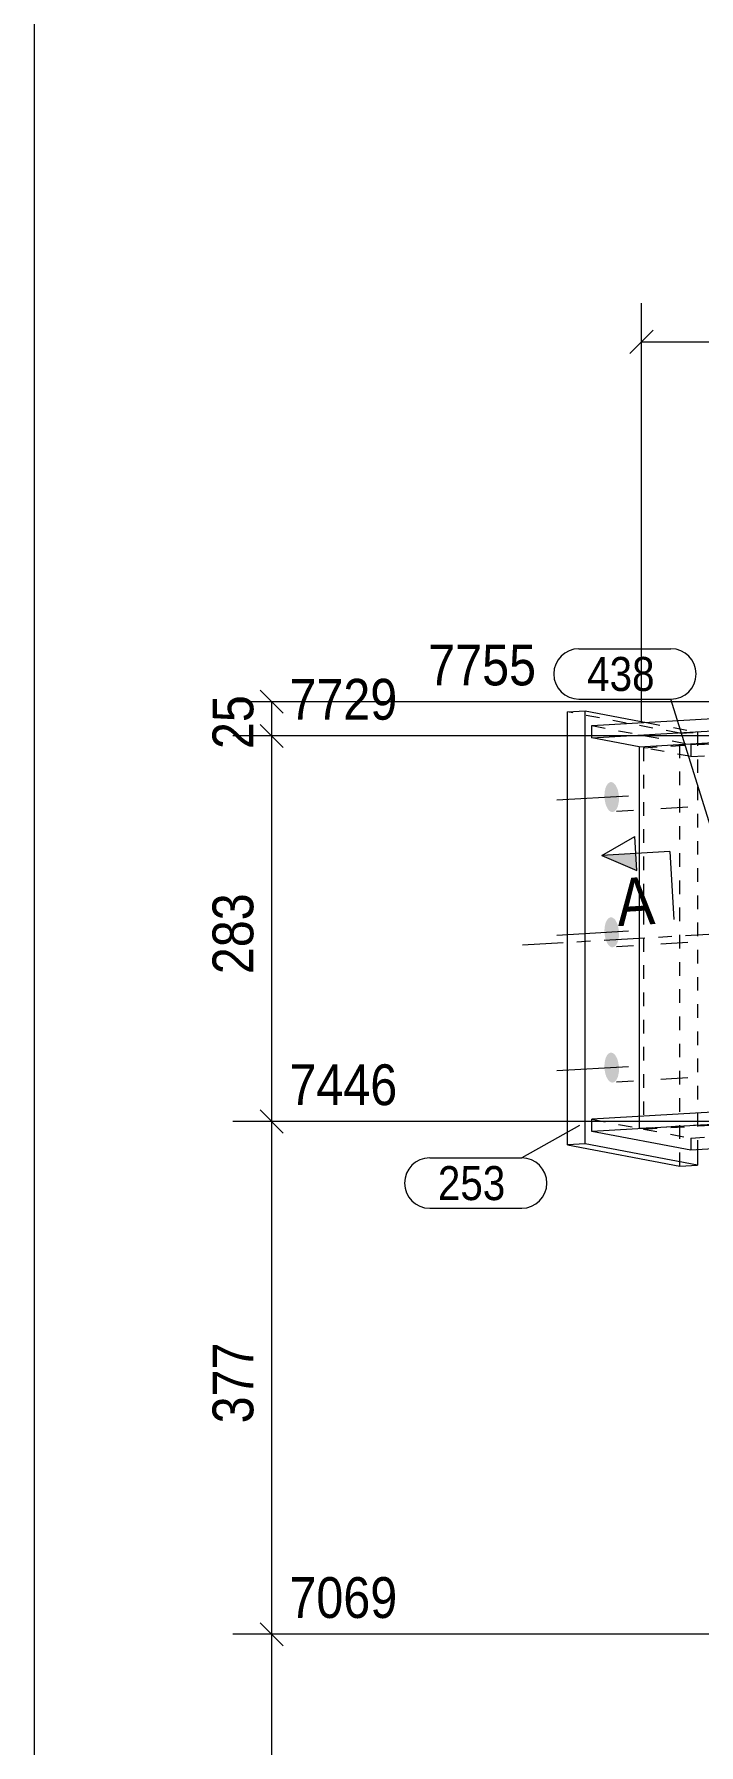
# Model space of a CAD drawing. Header units: millimetres. Extents: x 2 to 579, y 0 to 825.
# Drawn here: x 5 to 53.8, y 602.8 to 728.5 of the extents above; entities that cross this region are included whole.
import ezdxf

# ---------------------------------------------------------------- set-up
doc = ezdxf.new("R2010")
doc.units = ezdxf.units.MM
for name, pattern in [('XKITLINE00', [0]), ('XKITLINE01', [4, 1, -1, 1, -1]), ('XKITLINE02', [4, 2, -2]), ('XKITLINE03', [6, 3, -1, 1, -1])]:
    doc.linetypes.add(name, pattern=pattern)
for name, color, linetype, lineweight in [('Bolt', 3, 'Continuous', 0), ('Dimensions', 7, 'Continuous', 0), ('DrawingSheet', 5, 'Continuous', 0), ('Part', 2, 'Continuous', 0), ('PartMark', 7, 'Continuous', 0), ('Section', 6, 'Continuous', 0)]:
    doc.layers.add(name, color=color, linetype=linetype, lineweight=lineweight)
doc.styles.add('ARIAL', font='ARIAL.TTF')

# ---------------------------------------------------------------- blocks, each defined once
blk = doc.blocks.new('*A53')
at = {"layer": 'Bolt'}
for points in [[(46.9, 672.48), (46.9, 672.54), (46.9, 672.59), (46.9, 672.64), (46.91, 672.7), (46.91, 672.75), (46.91, 672.8), (46.92, 672.85), (46.93, 672.9), (46.94, 672.95), (46.95, 673), (46.96, 673.04), (46.97, 673.09), (46.98, 673.13), (47, 673.17), (47.01, 673.21), (47.03, 673.25), (47.05, 673.29), (47.07, 673.32), (47.09, 673.36), (47.11, 673.39), (47.13, 673.41), (47.15, 673.44), (47.17, 673.46), (47.2, 673.48), (47.22, 673.5), (47.24, 673.52), (47.27, 673.53), (47.29, 673.54), (47.32, 673.55), (47.34, 673.56), (47.37, 673.56), (47.4, 673.56), (47.42, 673.56), (47.45, 673.55), (47.48, 673.54), (47.5, 673.53), (47.53, 673.52), (47.55, 673.5), (47.58, 673.49), (47.6, 673.47), (47.63, 673.44), (47.65, 673.42), (47.68, 673.39), (47.7, 673.36), (47.72, 673.33), (47.74, 673.29), (47.76, 673.26), (47.78, 673.22), (47.8, 673.18), (47.82, 673.14), (47.84, 673.1), (47.86, 673.05), (47.87, 673), (47.89, 672.96), (47.9, 672.91), (47.91, 672.86), (47.92, 672.81), (47.93, 672.76), (47.94, 672.7), (47.95, 672.65), (47.96, 672.6), (47.96, 672.54), (47.96, 672.49), (47.97, 672.44), (47.97, 672.38), (47.97, 672.33), (47.97, 672.28), (47.96, 672.22), (47.96, 672.17), (47.96, 672.12), (47.95, 672.07), (47.94, 672.02), (47.93, 671.97), (47.92, 671.92), (47.91, 671.88), (47.9, 671.83), (47.89, 671.79), (47.87, 671.75), (47.85, 671.71), (47.84, 671.67), (47.82, 671.63), (47.8, 671.6), (47.78, 671.56), (47.76, 671.53), (47.74, 671.51), (47.72, 671.48), (47.7, 671.46), (47.67, 671.44), (47.65, 671.42), (47.63, 671.4), (47.6, 671.39), (47.58, 671.38), (47.55, 671.37), (47.52, 671.36), (47.5, 671.36), (47.47, 671.36), (47.45, 671.36), (47.42, 671.37), (47.39, 671.38), (47.37, 671.39), (47.34, 671.4), (47.32, 671.42), (47.29, 671.43), (47.27, 671.45), (47.24, 671.48), (47.22, 671.5), (47.19, 671.53), (47.17, 671.56), (47.15, 671.59), (47.13, 671.63), (47.11, 671.66), (47.09, 671.7), (47.07, 671.74), (47.05, 671.78), (47.03, 671.82), (47.01, 671.87), (47, 671.92), (46.98, 671.96), (46.97, 672.01), (46.96, 672.06), (46.95, 672.11), (46.94, 672.16), (46.93, 672.22), (46.92, 672.27), (46.91, 672.32), (46.91, 672.38), (46.9, 672.43)], [(46.9, 662.54), (46.9, 662.59), (46.9, 662.65), (46.9, 662.7), (46.91, 662.75), (46.91, 662.8), (46.91, 662.86), (46.92, 662.91), (46.93, 662.96), (46.94, 663.01), (46.95, 663.05), (46.96, 663.1), (46.97, 663.14), (46.98, 663.19), (47, 663.23), (47.01, 663.27), (47.03, 663.31), (47.05, 663.34), (47.07, 663.38), (47.09, 663.41), (47.11, 663.44), (47.13, 663.47), (47.15, 663.49), (47.17, 663.52), (47.2, 663.54), (47.22, 663.56), (47.24, 663.57), (47.27, 663.59), (47.29, 663.6), (47.32, 663.61), (47.34, 663.61), (47.37, 663.61), (47.4, 663.61), (47.42, 663.61), (47.45, 663.61), (47.48, 663.6), (47.5, 663.59), (47.53, 663.58), (47.55, 663.56), (47.58, 663.54), (47.6, 663.52), (47.63, 663.5), (47.65, 663.47), (47.68, 663.45), (47.7, 663.42), (47.72, 663.38), (47.74, 663.35), (47.76, 663.31), (47.78, 663.28), (47.8, 663.24), (47.82, 663.19), (47.84, 663.15), (47.86, 663.11), (47.87, 663.06), (47.89, 663.01), (47.9, 662.96), (47.91, 662.91), (47.92, 662.86), (47.93, 662.81), (47.94, 662.76), (47.95, 662.71), (47.96, 662.65), (47.96, 662.6), (47.96, 662.55), (47.97, 662.49), (47.97, 662.44), (47.97, 662.38), (47.97, 662.33), (47.96, 662.28), (47.96, 662.23), (47.96, 662.17), (47.95, 662.12), (47.94, 662.07), (47.93, 662.02), (47.92, 661.98), (47.91, 661.93), (47.9, 661.89), (47.89, 661.84), (47.87, 661.8), (47.85, 661.76), (47.84, 661.72), (47.82, 661.69), (47.8, 661.65), (47.78, 661.62), (47.76, 661.59), (47.74, 661.56), (47.72, 661.54), (47.7, 661.51), (47.67, 661.49), (47.65, 661.47), (47.63, 661.46), (47.6, 661.44), (47.58, 661.43), (47.55, 661.43), (47.52, 661.42), (47.5, 661.42), (47.47, 661.42), (47.45, 661.42), (47.42, 661.42), (47.39, 661.43), (47.37, 661.44), (47.34, 661.46), (47.32, 661.47), (47.29, 661.49), (47.27, 661.51), (47.24, 661.53), (47.22, 661.56), (47.19, 661.58), (47.17, 661.61), (47.15, 661.65), (47.13, 661.68), (47.11, 661.72), (47.09, 661.75), (47.07, 661.79), (47.05, 661.84), (47.03, 661.88), (47.01, 661.92), (47, 661.97), (46.98, 662.02), (46.97, 662.07), (46.96, 662.12), (46.95, 662.17), (46.94, 662.22), (46.93, 662.27), (46.92, 662.32), (46.91, 662.38), (46.91, 662.43), (46.9, 662.48)], [(46.9, 652.59), (46.9, 652.65), (46.9, 652.7), (46.9, 652.75), (46.91, 652.81), (46.91, 652.86), (46.91, 652.91), (46.92, 652.96), (46.93, 653.01), (46.94, 653.06), (46.95, 653.11), (46.96, 653.15), (46.97, 653.2), (46.98, 653.24), (47, 653.28), (47.01, 653.33), (47.03, 653.36), (47.05, 653.4), (47.07, 653.43), (47.09, 653.47), (47.11, 653.5), (47.13, 653.52), (47.15, 653.55), (47.17, 653.57), (47.2, 653.59), (47.22, 653.61), (47.24, 653.63), (47.27, 653.64), (47.29, 653.65), (47.32, 653.66), (47.34, 653.67), (47.37, 653.67), (47.4, 653.67), (47.42, 653.67), (47.45, 653.66), (47.48, 653.65), (47.5, 653.64), (47.53, 653.63), (47.55, 653.61), (47.58, 653.6), (47.6, 653.58), (47.63, 653.55), (47.65, 653.53), (47.68, 653.5), (47.7, 653.47), (47.72, 653.44), (47.74, 653.4), (47.76, 653.37), (47.78, 653.33), (47.8, 653.29), (47.82, 653.25), (47.84, 653.21), (47.86, 653.16), (47.87, 653.12), (47.89, 653.07), (47.9, 653.02), (47.91, 652.97), (47.92, 652.92), (47.93, 652.87), (47.94, 652.81), (47.95, 652.76), (47.96, 652.71), (47.96, 652.66), (47.96, 652.6), (47.97, 652.55), (47.97, 652.49), (47.97, 652.44), (47.97, 652.39), (47.96, 652.33), (47.96, 652.28), (47.96, 652.23), (47.95, 652.18), (47.94, 652.13), (47.93, 652.08), (47.92, 652.03), (47.91, 651.99), (47.9, 651.94), (47.89, 651.9), (47.87, 651.86), (47.85, 651.82), (47.84, 651.78), (47.82, 651.74), (47.8, 651.71), (47.78, 651.67), (47.76, 651.64), (47.74, 651.62), (47.72, 651.59), (47.7, 651.57), (47.67, 651.55), (47.65, 651.53), (47.63, 651.51), (47.6, 651.5), (47.58, 651.49), (47.55, 651.48), (47.52, 651.48), (47.5, 651.47), (47.47, 651.47), (47.45, 651.47), (47.42, 651.48), (47.39, 651.49), (47.37, 651.5), (47.34, 651.51), (47.32, 651.53), (47.29, 651.54), (47.27, 651.56), (47.24, 651.59), (47.22, 651.61), (47.19, 651.64), (47.17, 651.67), (47.15, 651.7), (47.13, 651.74), (47.11, 651.77), (47.09, 651.81), (47.07, 651.85), (47.05, 651.89), (47.03, 651.93), (47.01, 651.98), (47, 652.03), (46.98, 652.07), (46.97, 652.12), (46.96, 652.17), (46.95, 652.22), (46.94, 652.27), (46.93, 652.33), (46.92, 652.38), (46.91, 652.43), (46.91, 652.49), (46.9, 652.54)]]:
    blk.add_hatch(color=3, dxfattribs=at).paths.add_polyline_path(points, flags=17)
at = {"layer": 'Bolt', "color": 3, "linetype": 'XKITLINE00', "lineweight": 0}
for p, q in [((48.66, 672.53), (43.41, 672.23)), ((48.66, 662.59), (43.41, 662.28)), ((48.66, 652.64), (43.41, 652.34))]:
    blk.add_line(p, q, dxfattribs=at)
at = {"layer": 'Bolt', "color": 3, "linetype": 'XKITLINE02', "lineweight": 0}
for p, q in [((53.03, 671.71), (47.78, 671.4)), ((53.03, 661.76), (47.78, 661.46)), ((53.03, 651.82), (47.78, 651.51))]:
    blk.add_line(p, q, dxfattribs=at)
blk = doc.blocks.new('*A76')
at = {"layer": 'Part', "color": 2, "linetype": 'XKITLINE00', "lineweight": 0}
for p, q in [((45.98, 677.71), (65.26, 678.83)), ((45.98, 676.81), (65.26, 677.94)), ((65.26, 678.83), (65.26, 676.48)), ((45.98, 676.81), (45.98, 677.71)), ((49.46, 676.15), (45.98, 676.81)), ((49.46, 676.15), (65.26, 677.07)), ((49.46, 676.15), (49.46, 648.97)), ((65.7, 676.5), (65.26, 676.48)), ((65.7, 649.92), (45.98, 648.77)), ((65.7, 649.02), (45.98, 647.87)), ((45.98, 647.87), (45.98, 648.77)), ((53.26, 646.5), (45.98, 647.87)), ((65.7, 647.22), (53.26, 646.5))]:
    blk.add_line(p, q, dxfattribs=at)
at = {"layer": 'Part', "color": 7, "linetype": 'XKITLINE01', "lineweight": 0}
for p, q in [((45.98, 677.71), (53.26, 676.33)), ((49.78, 676.09), (65.26, 677)), ((53.26, 676.33), (65.26, 677.03)), ((65.26, 676.4), (74.1, 676.91)), ((74.1, 676.99), (65.7, 676.5)), ((74.1, 647.71), (74.1, 676.99)), ((53.26, 675.44), (49.78, 676.09)), ((49.78, 676.09), (49.78, 648.05)), ((53.26, 676.33), (53.26, 675.44)), ((53.26, 675.44), (65.26, 676.14)), ((65.26, 676.48), (65.26, 676.14)), ((74.1, 650.41), (65.7, 649.92)), ((49.46, 648.11), (74.1, 649.54)), ((49.46, 648.97), (49.46, 648.11)), ((49.78, 648.05), (74.1, 649.47)), ((74.1, 649.51), (65.7, 649.02)), ((45.98, 648.77), (49.46, 648.11)), ((49.78, 648.05), (53.26, 647.39)), ((53.26, 647.39), (74.1, 648.61)), ((74.1, 647.71), (65.7, 647.22)), ((53.26, 647.39), (53.26, 646.5))]:
    blk.add_line(p, q, dxfattribs=at)
at = {"layer": 'Part', "color": 7, "linetype": 'XKITLINE03', "lineweight": 0}
blk.add_line((40.88, 661.59), (82.84, 664.04), dxfattribs=at)
blk = doc.blocks.new('*A77')
at = {"layer": 'Part', "color": 2, "linetype": 'XKITLINE00', "lineweight": 0}
for p, q in [((44.18, 678.72), (45.49, 678.79)), ((44.18, 646.89), (44.18, 678.72)), ((45.49, 646.97), (45.49, 678.79)), ((45.49, 678.79), (50, 677.94)), ((45.49, 646.97), (44.18, 646.89)), ((44.18, 646.89), (52.43, 645.33)), ((53.74, 645.41), (45.49, 646.97)), ((53.74, 646.53), (53.74, 645.41)), ((52.43, 645.33), (53.74, 645.41))]:
    blk.add_line(p, q, dxfattribs=at)
at = {"layer": 'Part', "color": 7, "linetype": 'XKITLINE01', "lineweight": 0}
for p, q in [((52.43, 677.16), (44.18, 678.72)), ((50, 677.94), (53.74, 677.23)), ((52.43, 677.16), (53.74, 677.23)), ((52.43, 645.33), (52.43, 677.16)), ((53.74, 677.23), (53.74, 646.53))]:
    blk.add_line(p, q, dxfattribs=at)
blk = doc.blocks.new('*A93')
at = {"layer": 'DrawingSheet', "color": 5, "linetype": 'XKITLINE00', "lineweight": 0}
blk.add_line((5, 825), (5, 5), dxfattribs=at)
blk = doc.blocks.new('*A178')
at = {"layer": 'Section'}
blk.add_hatch(color=3, dxfattribs=at).paths.add_polyline_path([(49.28, 667.05), (46.71, 668.16), (49.21, 668.3)], flags=17)
at = {"layer": 'Section', "color": 3, "linetype": 'XKITLINE00', "lineweight": 0}
for p, q in [((46.71, 668.16), (49.14, 669.55)), ((49.28, 667.05), (49.14, 669.55)), ((46.71, 668.16), (49.28, 667.05))]:
    blk.add_line(p, q, dxfattribs=at)
at = {"layer": 'Section', "color": 1, "linetype": 'XKITLINE00', "lineweight": 0}
for q in [(46.71, 668.16), (52, 663.45)]:
    blk.add_line((51.7, 668.45), q, dxfattribs=at)
at = {"layer": 'Section', "color": 7, "style": 'ARIAL', "width": 0.85}
blk.add_text('A', height=3.5, rotation=3.3346, dxfattribs=at).set_placement((47.9, 662.97))
blk = doc.blocks.new('*A181')
at = {"layer": 'Dimensions', "color": 7, "linetype": 'XKITLINE00', "lineweight": 0}
for p, q in [((49.62, 678.02), (49.62, 708.78)), ((74.45, 680.47), (74.45, 708.78)), ((50.47, 706.78), (48.77, 705.08)), ((75.3, 706.78), (73.6, 705.08)), ((49.62, 705.93), (74.45, 705.93))]:
    blk.add_line(p, q, dxfattribs=at)
at = {"layer": 'Dimensions', "color": 3}
for p in [(49.62, 705.93), (74.45, 705.93)]:
    blk.add_point(p, dxfattribs=at)
at = {"layer": 'Dimensions', "color": 3, "style": 'ARIAL', "width": 0.85}
blk.add_text('248', height=3, dxfattribs=at).set_placement((58.7, 707.28))
blk = doc.blocks.new('*A186')
at = {"layer": 'Dimensions', "color": 7, "linetype": 'XKITLINE00', "lineweight": 0}
for p, q in [((21.6, 611.76), (23.3, 610.06)), ((65.1, 610.91), (19.6, 610.91)), ((22.45, 453.93), (22.45, 610.91))]:
    blk.add_line(p, q, dxfattribs=at)
at = {"layer": 'Dimensions', "color": 3}
blk.add_point((22.45, 610.91), dxfattribs=at)
at = {"layer": 'Dimensions', "color": 3, "style": 'ARIAL', "width": 0.85}
blk.add_text('7069', height=3, dxfattribs=at).set_placement((23.75, 612.11))
blk = doc.blocks.new('*A187')
at = {"layer": 'Dimensions', "color": 7, "linetype": 'XKITLINE00', "lineweight": 0}
for p, q in [((21.6, 649.46), (23.3, 647.76)), ((73.1, 648.61), (19.6, 648.61)), ((22.45, 610.91), (22.45, 648.61)), ((21.6, 611.76), (23.3, 610.06)), ((65.1, 610.91), (19.6, 610.91))]:
    blk.add_line(p, q, dxfattribs=at)
at = {"layer": 'Dimensions', "color": 3}
for p in [(22.45, 648.61), (22.45, 610.91)]:
    blk.add_point(p, dxfattribs=at)
at = {"layer": 'Dimensions', "color": 3, "style": 'ARIAL', "width": 0.85}
blk.add_text('7446', height=3, dxfattribs=at).set_placement((23.75, 649.81))
blk.add_text('377', height=3, rotation=90.0002, dxfattribs=at).set_placement((21.1, 626.42))
blk = doc.blocks.new('*A188')
at = {"layer": 'Dimensions', "color": 7, "linetype": 'XKITLINE00', "lineweight": 0}
for p, q in [((73.1, 676.95), (19.6, 676.95)), ((21.6, 677.8), (23.3, 676.1)), ((22.45, 648.61), (22.45, 676.95)), ((21.6, 649.46), (23.3, 647.76)), ((73.1, 648.61), (19.6, 648.61))]:
    blk.add_line(p, q, dxfattribs=at)
at = {"layer": 'Dimensions', "color": 3}
for p in [(22.45, 676.95), (22.45, 648.61)]:
    blk.add_point(p, dxfattribs=at)
at = {"layer": 'Dimensions', "color": 3, "style": 'ARIAL', "width": 0.85}
blk.add_text('7729', height=3, dxfattribs=at).set_placement((23.75, 678.15))
blk.add_text('283', height=3, rotation=90.0002, dxfattribs=at).set_placement((21.1, 659.44))
blk = doc.blocks.new('*A189')
at = {"layer": 'Dimensions', "color": 7, "linetype": 'XKITLINE00', "lineweight": 0}
for p, q in [((64.7, 679.47), (19.6, 679.47)), ((21.6, 680.32), (23.3, 678.62)), ((22.45, 676.95), (22.45, 679.47)), ((73.1, 676.95), (19.6, 676.95)), ((21.6, 677.8), (23.3, 676.1))]:
    blk.add_line(p, q, dxfattribs=at)
at = {"layer": 'Dimensions', "color": 3}
for p in [(22.45, 679.47), (22.45, 676.95)]:
    blk.add_point(p, dxfattribs=at)
at = {"layer": 'Dimensions', "color": 3, "style": 'ARIAL', "width": 0.85}
blk.add_text('7755', height=3, dxfattribs=at).set_placement((33.95, 680.67))
blk.add_text('25', height=3, rotation=90.0002, dxfattribs=at).set_placement((21.1, 675.99))
blk = doc.blocks.new('*A199')
at = {"layer": 'PartMark', "color": 7, "linetype": 'XKITLINE00', "lineweight": 0}
for p, q in [((45.06, 648.32), (40.82, 645.93)), ((34.06, 645.93), (40.82, 645.93)), ((34.06, 642.23), (40.82, 642.23))]:
    blk.add_line(p, q, dxfattribs=at)
for centre, start, end in [((34.06, 644.08), 90, 270), ((40.82, 644.08), 270, 90)]:
    blk.add_arc(centre, 1.85, start, end, dxfattribs=at)
at = {"layer": 'PartMark', "color": 3, "style": 'ARIAL', "width": 0.85}
blk.add_text('253', height=2.5, dxfattribs=at).set_placement((34.66, 642.83))
blk = doc.blocks.new('*A200')
at = {"layer": 'PartMark', "color": 7, "linetype": 'XKITLINE00', "lineweight": 0}
for p, q in [((45.03, 683.36), (51.79, 683.36)), ((45.03, 679.66), (51.79, 679.66)), ((55.42, 667.98), (51.79, 679.66))]:
    blk.add_line(p, q, dxfattribs=at)
for centre, start, end in [((45.03, 681.51), 90, 270), ((51.79, 681.51), 270, 90)]:
    blk.add_arc(centre, 1.85, start, end, dxfattribs=at)
at = {"layer": 'PartMark', "color": 3, "style": 'ARIAL', "width": 0.85}
blk.add_text('438', height=2.5, dxfattribs=at).set_placement((45.63, 680.26))

msp = doc.modelspace()

# ---------------------------------------------------------------- block references
at = {"lineweight": 0}
for name in ['*A93', '*A181', '*A189', '*A200', '*A188', '*A76', '*A77', '*A53', '*A178', '*A187', '*A199', '*A186']:
    msp.add_blockref(name, (0, 0), dxfattribs=at)

doc.saveas('drawing.dxf')
